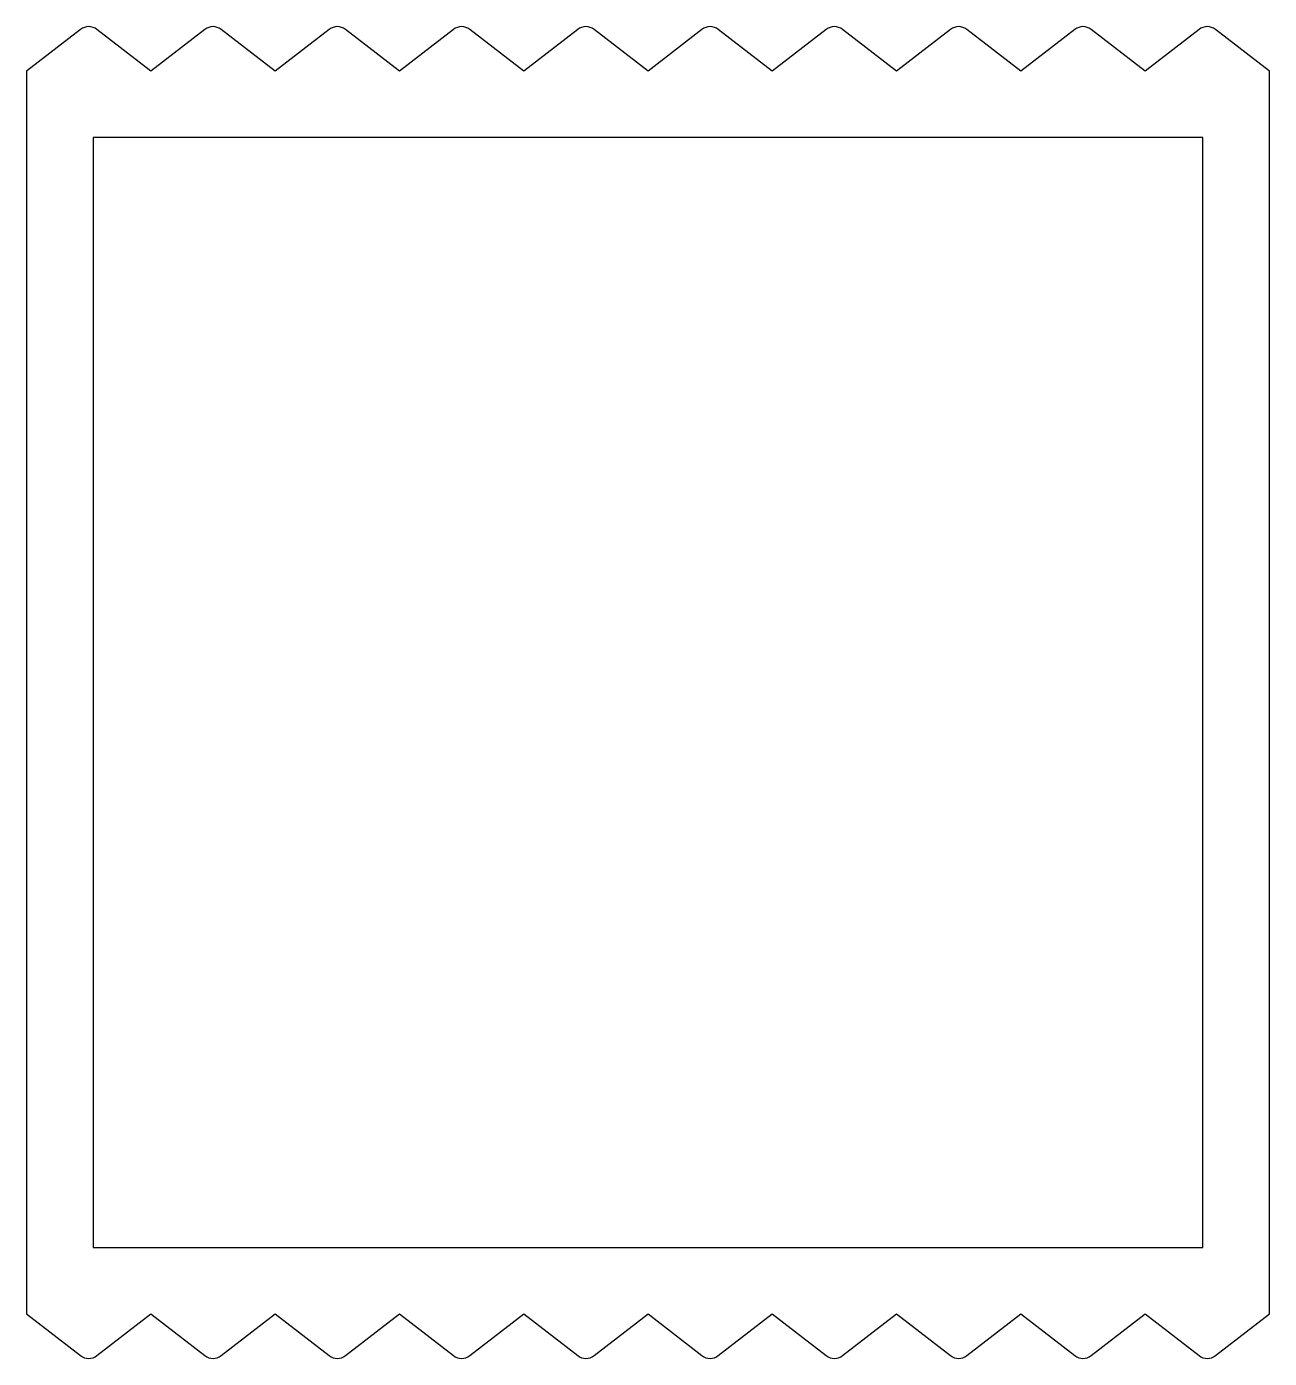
# Model space of a CAD drawing. Extents: x 383.7 to 411.7, y 731.7 to 761.7.
import ezdxf

# ---------------------------------------------------------------- set-up
doc = ezdxf.new("R2010")
doc.units = 0
doc.layers.get('0').update_dxf_attribs({"linetype": 'CONTINUOUS'})

msp = doc.modelspace()

# ---------------------------------------------------------------- linework, layer by layer
at = {"color": 7, "linetype": 'CONTINUOUS'}
msp.add_lwpolyline([(385.287, 731.783), (386.504, 732.721), (387.72, 731.783, 0.340573), (388.087, 731.783), (389.304, 732.721), (390.52, 731.783, 0.340573), (390.887, 731.783), (392.104, 732.721), (393.32, 731.783, 0.340573), (393.687, 731.783), (394.904, 732.721), (396.12, 731.783, 0.340573), (396.487, 731.783), (397.704, 732.721), (398.92, 731.783, 0.340573), (399.287, 731.783), (400.504, 732.721), (401.72, 731.783, 0.340573), (402.087, 731.783), (403.304, 732.721), (404.52, 731.783, 0.340573), (404.887, 731.783), (406.104, 732.721), (407.32, 731.783, 0.340573), (407.687, 731.783), (408.904, 732.721), (410.12, 731.783, 0.340573), (410.487, 731.783), (411.704, 732.721), (411.704, 760.721), (410.487, 761.658, 0.340573), (410.12, 761.658), (408.904, 760.721), (407.687, 761.658, 0.340573), (407.32, 761.658), (406.104, 760.721), (404.887, 761.658, 0.340573), (404.52, 761.658), (403.304, 760.721), (402.087, 761.658, 0.340573), (401.72, 761.658), (400.504, 760.721), (399.287, 761.658, 0.340573), (398.92, 761.658), (397.704, 760.721), (396.487, 761.658, 0.340573), (396.12, 761.658), (394.904, 760.721), (393.687, 761.658, 0.340573), (393.32, 761.658), (392.104, 760.721), (390.887, 761.658, 0.340573), (390.52, 761.658), (389.304, 760.721), (388.087, 761.658, 0.340573), (387.72, 761.658), (386.504, 760.721), (385.287, 761.658, 0.340573), (384.92, 761.658), (383.704, 760.721), (383.704, 732.721), (384.92, 731.783, 0.340573)], format="xyb", close=True, dxfattribs=at)
msp.add_lwpolyline([(410.204, 759.221), (385.204, 759.221), (385.204, 734.221), (410.204, 734.221)], close=True, dxfattribs=at)

doc.saveas('drawing.dxf')
